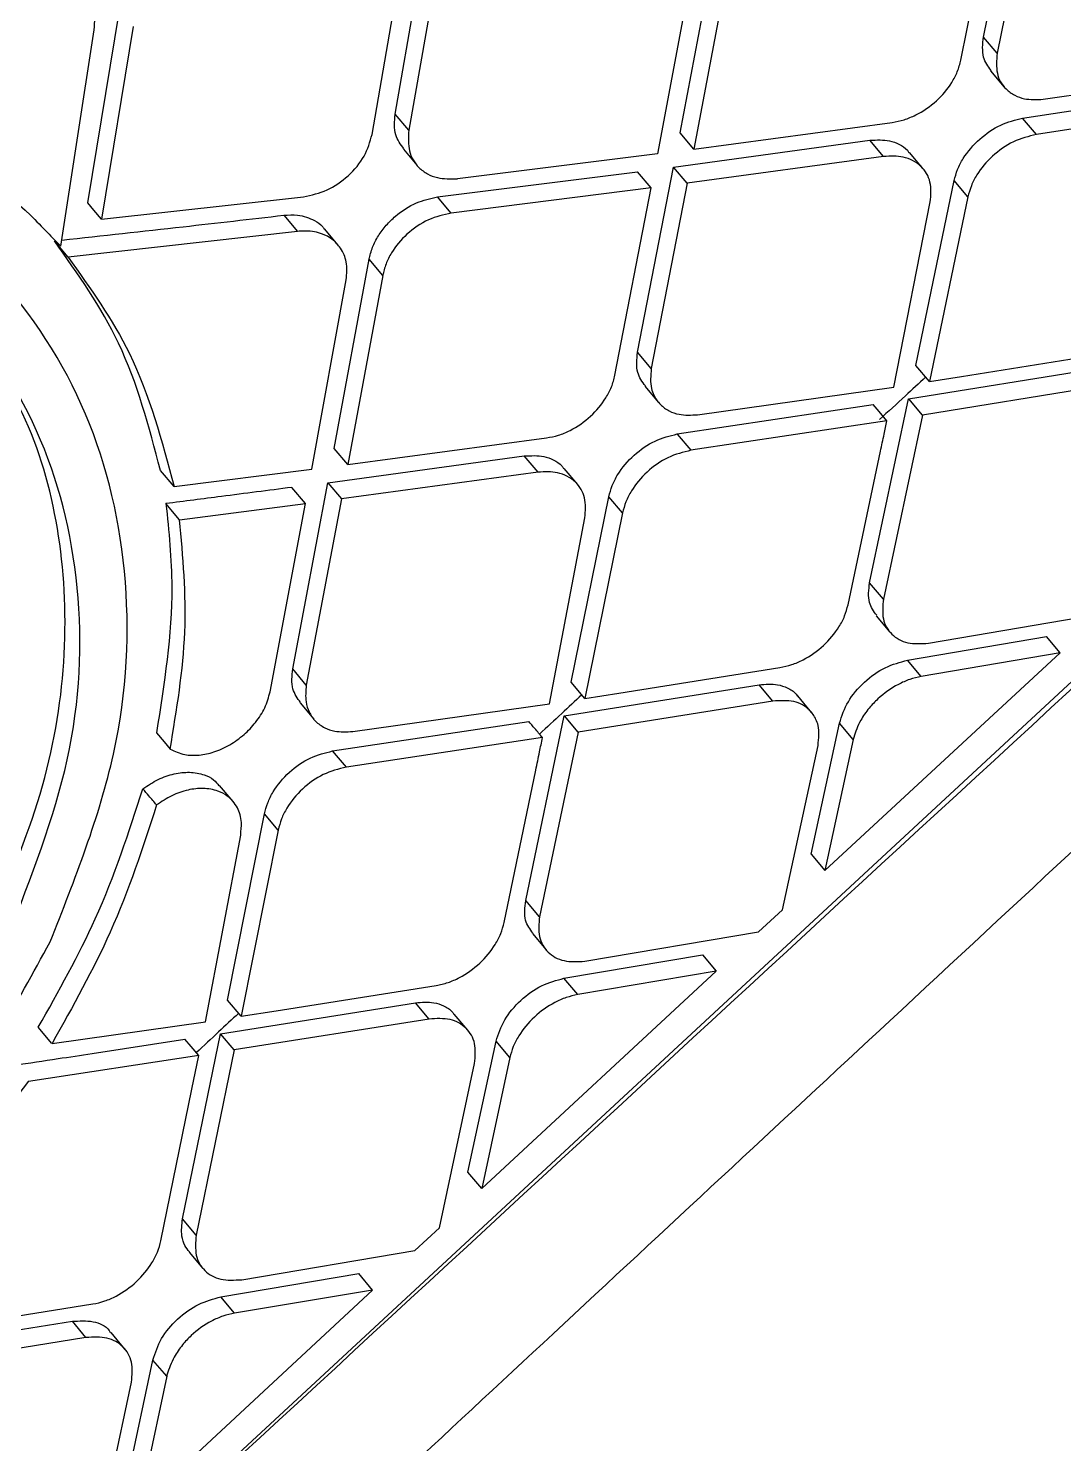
# Model space of a CAD drawing. Extents: x 0 to 84, y -21 to 126.
# Drawn here: x 13.426 to 14.215, y 65.07 to 66.147 of the extents above; entities that cross this region are included whole.
import ezdxf

# ---------------------------------------------------------------- set-up
doc = ezdxf.new("R2010")
doc.units = 0
doc.header["$MEASUREMENT"] = 0
doc.layers.add('1', color=4, linetype='Continuous')

# ---------------------------------------------------------------- blocks, each defined once
blk = doc.blocks.new('PRODIGY')
at = {"layer": '1', "color": 3, "linetype": 'Continuous', "lineweight": 25}
for p, q in [((16.0008, 67.2992), (13.486, 64.9692)), ((14.1536, 66.1408), (14.1817, 66.2811)), ((14.1364, 66.1232), (14.1646, 66.2651)), ((14.1921, 66.2687), (14.164, 66.1284)), ((13.7055, 66.0821), (13.731, 66.2272)), ((13.688, 66.0666), (13.7133, 66.2119)), ((13.7414, 66.2149), (13.7159, 66.0698)), ((13.9225, 66.0677), (13.9496, 66.2109)), ((13.9323, 66.1953), (13.9054, 66.0518)), ((13.96, 66.1986), (13.9329, 66.0554)), ((13.4714, 66.0144), (13.4956, 66.161)), ((13.451, 65.9814), (13.4764, 66.1462)), ((13.506, 66.1487), (13.4818, 66.002)), ((14.164, 66.1284), (14.1536, 66.1408)), ((14.159, 66.115), (14.1694, 66.1027)), ((14.199, 66.0934), (14.3485, 66.1147)), ((14.1834, 66.0789), (14.3325, 66.1018)), ((13.7159, 66.0698), (13.7055, 66.0821)), ((14.343, 66.0893), (14.1939, 66.0666)), ((13.9329, 66.0554), (14.0841, 66.0757)), ((14.1939, 66.0666), (14.1834, 66.0789)), ((13.9176, 66.0418), (14.0671, 66.0622)), ((13.9329, 66.0554), (13.9225, 66.0677)), ((14.0775, 66.0498), (14.0671, 66.0622)), ((13.7118, 66.0554), (13.7221, 66.0432)), ((13.9054, 66.0518), (13.753, 66.0329)), ((14.0775, 66.0498), (13.928, 66.0295)), ((14.1077, 66.0404), (14.0973, 66.0528)), ((13.8901, 65.9007), (13.9176, 66.0418)), ((13.928, 66.0295), (13.9176, 66.0418)), ((13.7378, 66.019), (13.89, 66.0382)), ((13.9004, 66.0259), (13.89, 66.0382)), ((13.928, 66.0295), (13.9006, 65.8883)), ((14.102, 65.8907), (14.1313, 66.0314)), ((14.1417, 66.019), (14.1313, 66.0314)), ((13.4818, 66.002), (13.6358, 66.0191)), ((13.7483, 66.0067), (13.7379, 66.019)), ((13.9004, 66.0259), (13.7482, 66.0067)), ((13.8729, 65.8832), (13.9004, 66.0259)), ((14.1417, 66.019), (14.1125, 65.8784)), ((14.0854, 65.8742), (14.1131, 66.0152)), ((13.6208, 66.0051), (13.6312, 65.9928)), ((13.4564, 65.9732), (13.4461, 65.9855)), ((13.6312, 65.9928), (13.4564, 65.9732)), ((13.6622, 65.9824), (13.6517, 65.9947)), ((13.6592, 65.8275), (13.6857, 65.9715)), ((13.6961, 65.9592), (13.6857, 65.9715)), ((13.6421, 65.8116), (13.6683, 65.9558)), ((13.6961, 65.9592), (13.6696, 65.8152)), ((13.9006, 65.8883), (13.8901, 65.9007)), ((14.1368, 65.8822), (14.2608, 65.9021)), ((14.0966, 65.8653), (14.2448, 65.8892)), ((14.1125, 65.8784), (14.102, 65.8907)), ((14.2553, 65.8768), (14.1071, 65.8529)), ((14.1125, 65.8784), (14.1368, 65.8822)), ((13.8957, 65.8748), (13.9061, 65.8625)), ((13.9358, 65.8531), (14.0854, 65.8742)), ((13.9203, 65.8385), (14.0696, 65.861)), ((14.0669, 65.7252), (14.0966, 65.8653)), ((14.1071, 65.8529), (14.0967, 65.8652)), ((14.0801, 65.8486), (13.9308, 65.8261)), ((14.1071, 65.8529), (14.0774, 65.7128)), ((13.6696, 65.8152), (13.8208, 65.8355)), ((13.9203, 65.8384), (13.9308, 65.8261)), ((13.6696, 65.8152), (13.6592, 65.8275)), ((14.0505, 65.7084), (14.0752, 65.8253)), ((13.6544, 65.8014), (13.8039, 65.8218)), ((13.8144, 65.8094), (13.8039, 65.8218)), ((13.8446, 65.8), (13.8342, 65.8123)), ((13.5372, 65.7984), (13.5268, 65.8107)), ((13.5372, 65.7984), (13.6421, 65.8116)), ((13.6275, 65.6597), (13.6544, 65.8014)), ((13.6544, 65.8014), (13.6648, 65.7891)), ((13.8144, 65.8094), (13.6648, 65.7891)), ((13.6372, 65.7855), (13.6268, 65.7978)), ((13.8396, 65.6494), (13.8683, 65.7907)), ((13.8787, 65.7784), (13.8683, 65.7907)), ((13.5414, 65.7732), (13.531, 65.7855)), ((13.5414, 65.7732), (13.6372, 65.7855)), ((13.6103, 65.6421), (13.6372, 65.7855)), ((13.6648, 65.7891), (13.6379, 65.6473)), ((13.823, 65.6329), (13.8501, 65.7746)), ((13.8787, 65.7784), (13.8501, 65.637)), ((14.0774, 65.7128), (14.0669, 65.7252)), ((14.0719, 65.7001), (14.0823, 65.6877)), ((14.1117, 65.6792), (14.2444, 65.7017)), ((14.0958, 65.6662), (14.2015, 65.6843)), ((14.212, 65.6719), (14.2015, 65.6843)), ((14.0328, 65.506), (14.212, 65.6719)), ((14.1062, 65.6538), (14.0958, 65.6663)), ((14.212, 65.6719), (14.1062, 65.6538)), ((13.6379, 65.6473), (13.6275, 65.6597)), ((13.8758, 65.641), (13.9986, 65.6606)), ((13.8343, 65.6238), (13.9827, 65.6475)), ((13.8501, 65.637), (13.8396, 65.6494)), ((13.8501, 65.637), (13.8758, 65.641)), ((13.9932, 65.6351), (13.9827, 65.6475)), ((13.6331, 65.6337), (13.6435, 65.6214)), ((13.6733, 65.6119), (13.823, 65.6329)), ((13.9932, 65.6351), (13.8448, 65.6115)), ((14.0226, 65.6265), (14.0122, 65.639)), ((13.6579, 65.5971), (13.8073, 65.6196)), ((13.805, 65.4833), (13.8343, 65.6238)), ((13.8448, 65.6115), (13.8344, 65.6238)), ((14.0223, 65.5185), (14.0439, 65.6183)), ((14.0544, 65.6059), (14.0439, 65.6183)), ((13.8178, 65.6073), (13.6684, 65.5848)), ((13.8448, 65.6115), (13.8155, 65.4709)), ((13.6684, 65.5848), (13.6579, 65.5971)), ((14.0005, 65.4762), (14.0276, 65.6014)), ((14.0544, 65.6059), (14.0328, 65.506)), ((13.7886, 65.4665), (13.8127, 65.5826)), ((13.5822, 65.5586), (13.5718, 65.5709)), ((13.5778, 65.4074), (13.606, 65.5492)), ((13.6165, 65.5369), (13.6061, 65.5492)), ((13.5612, 65.3909), (13.5879, 65.5331)), ((13.6165, 65.5369), (13.5882, 65.3951)), ((14.0223, 65.5185), (14.0328, 65.506)), ((13.8155, 65.4709), (13.805, 65.4833)), ((13.9822, 65.4593), (14.0005, 65.4762)), ((13.8101, 65.458), (13.8206, 65.4456)), ((13.85, 65.437), (13.9822, 65.4593)), ((13.8341, 65.424), (13.9395, 65.4418)), ((13.9395, 65.4418), (13.95, 65.4294)), ((13.7715, 65.2639), (13.95, 65.4294)), ((13.8446, 65.4116), (13.8341, 65.424)), ((13.95, 65.4294), (13.8446, 65.4116)), ((13.615, 65.3992), (13.7368, 65.4185)), ((13.5726, 65.3818), (13.721, 65.4054)), ((13.5882, 65.3951), (13.5778, 65.4074)), ((13.7314, 65.393), (13.721, 65.4054)), ((13.7314, 65.393), (13.583, 65.3694)), ((13.5882, 65.3951), (13.615, 65.3992)), ((13.761, 65.3844), (13.7505, 65.3968)), ((13.4442, 65.3744), (13.4338, 65.3867)), ((13.4443, 65.3744), (13.5612, 65.3909)), ((13.5436, 65.2408), (13.5726, 65.3818)), ((13.583, 65.3694), (13.5726, 65.3818)), ((13.4748, 65.3667), (13.5455, 65.3776)), ((13.761, 65.2763), (13.7824, 65.376)), ((13.7928, 65.3636), (13.7824, 65.376)), ((13.556, 65.3652), (13.4262, 65.3455)), ((13.5508, 65.3395), (13.556, 65.3652)), ((13.583, 65.3694), (13.554, 65.2284)), ((13.7928, 65.3636), (13.7715, 65.2639)), ((13.7393, 65.234), (13.766, 65.3591)), ((13.4262, 65.3456), (13.3439, 65.2381)), ((13.5271, 65.2241), (13.5508, 65.3395)), ((13.7715, 65.2639), (13.761, 65.2763)), ((13.554, 65.2284), (13.5436, 65.2408)), ((13.7206, 65.2166), (13.7393, 65.234)), ((13.5487, 65.2155), (13.5592, 65.2031)), ((13.5887, 65.1945), (13.7206, 65.2166)), ((13.5728, 65.1814), (13.6778, 65.1991)), ((13.6883, 65.1866), (13.6778, 65.1991)), ((13.5104, 65.0213), (13.6883, 65.1866)), ((13.5833, 65.169), (13.5728, 65.1814)), ((13.6883, 65.1866), (13.5833, 65.169)), ((13.3545, 65.1568), (13.4754, 65.176)), ((13.3116, 65.1392), (13.4597, 65.1628)), ((13.4701, 65.1504), (13.4597, 65.1628)), ((13.4701, 65.1504), (13.3224, 65.1269)), ((13.4997, 65.1417), (13.4892, 65.1542)), ((13.4999, 65.0337), (13.5211, 65.1333)), ((13.5316, 65.1209), (13.5211, 65.1333)), ((13.4782, 64.9913), (13.5047, 65.1165)), ((13.5316, 65.1209), (13.5104, 65.0213))]:
    blk.add_line(p, q, dxfattribs=at)
at = {"layer": '1', "color": 3, "linetype": 'Continuous', "lineweight": 25, "flags": 128}
for points in [[(13.4818, 66.002), (13.476, 66.0089), (13.4714, 66.0144)], [(14.0801, 65.8486), (14.0742, 65.8556), (14.0696, 65.861)], [(13.5238, 65.6109), (13.5297, 65.604), (13.5342, 65.5985)], [(13.556, 65.3652), (13.5501, 65.3721), (13.5455, 65.3776)]]:
    blk.add_lwpolyline(points, dxfattribs=at)
at = {"layer": '1', "color": 3, "linetype": 'Continuous', "lineweight": 25}
for points, knots in [([(17.1706, 68.3144), (17.1701, 68.314), (17.1666, 68.3109), (17.155, 68.3004), (17.1135, 68.2631), (16.9586, 68.1238), (16.3553, 67.5824), (15.1613, 66.5136), (14.0995, 65.5331), (13.488, 64.9684)], [0, 0, 0, 0, 0.000353, 0.002828, 0.009436, 0.033986, 0.128384, 0.498019, 1, 1, 1, 1]), ([(9.9071, 61.4994), (10.0344, 61.6178), (10.2936, 61.8591), (10.674, 62.2138), (11.0381, 62.5536), (11.3708, 62.8642), (11.6721, 63.1456), (11.9421, 63.3978), (12.2073, 63.6454), (12.4768, 63.8969), (12.7617, 64.1627), (13.0468, 64.4283), (13.3194, 64.6822), (13.5794, 64.9241), (13.829, 65.1563), (14.0937, 65.4023), (14.3852, 65.673), (14.7122, 65.9766), (15.0677, 66.3063), (15.4502, 66.6609), (15.8584, 67.0394), (16.2987, 67.448), (16.7561, 67.8725), (17.0665, 68.1614), (17.2195, 68.3038)], [0, 0, 0, 0, 0.052205, 0.106329, 0.156158, 0.201702, 0.242965, 0.279941, 0.312633, 0.351893, 0.390616, 0.429625, 0.468921, 0.502488, 0.536262, 0.571311, 0.611052, 0.65574, 0.705379, 0.756722, 0.812476, 0.872629, 0.937199, 1, 1, 1, 1]), ([(18.6647, 67.4283), (18.3332, 67.2006), (17.6736, 66.7476), (16.7295, 66.0094), (15.8109, 65.2516), (14.9176, 64.4679), (14.0492, 63.67), (13.2016, 62.8605), (12.3829, 62.0294), (11.5877, 61.1661), (11.0913, 60.5598), (10.8417, 60.2549)], [0, 0, 0, 0, 0.113392, 0.225638, 0.337341, 0.448782, 0.560232, 0.669481, 0.778832, 0.888787, 1, 1, 1, 1]), ([(19.1252, 66.9306), (18.9895, 66.8481), (18.7154, 66.6813), (18.3058, 66.4177), (17.8928, 66.1409), (17.4774, 65.8497), (17.0718, 65.5528), (16.6068, 65.1982), (16.0781, 64.7748), (15.4721, 64.2613), (14.935, 63.7807), (14.4755, 63.352), (14.1031, 62.9927), (13.7483, 62.6382), (13.411, 62.2891), (13.081, 61.9352), (12.6875, 61.4971), (12.2391, 60.9706), (11.7529, 60.3642), (11.4503, 59.9542), (11.3012, 59.7521)], [0, 0, 0, 0, 0.044709, 0.090349, 0.13691, 0.184379, 0.232745, 0.277954, 0.348418, 0.422679, 0.500679, 0.550525, 0.598903, 0.645795, 0.691185, 0.735062, 0.781563, 0.856423, 0.929252, 1, 1, 1, 1]), ([(13.4764, 66.1462), (13.4766, 66.1493), (13.4771, 66.1554), (13.4752, 66.1638), (13.4716, 66.1709), (13.4649, 66.1783), (13.4538, 66.1843), (13.4429, 66.1844), (13.4377, 66.1844)], [0, 0, 0, 0, 0.14093, 0.277379, 0.409316, 0.536804, 0.777235, 1, 1, 1, 1]), ([(14.1594, 66.1153), (14.1571, 66.1185), (14.152, 66.1255), (14.153, 66.1354), (14.1536, 66.1408)], [0, 0, 0, 0, 0.458889, 1, 1, 1, 1]), ([(14.164, 66.1284), (14.1636, 66.1231), (14.1627, 66.1126), (14.169, 66.102), (14.1769, 66.0963), (14.1862, 66.0928), (14.1941, 66.0932), (14.199, 66.0934)], [0, 0, 0, 0, 0.249368, 0.498769, 0.646391, 0.779277, 1, 1, 1, 1]), ([(14.0841, 66.0757), (14.0872, 66.0763), (14.0931, 66.0775), (14.1048, 66.0823), (14.1182, 66.0915), (14.1284, 66.1037), (14.1341, 66.1145), (14.1356, 66.1203), (14.1364, 66.1232)], [0, 0, 0, 0, 0.129479, 0.256214, 0.500351, 0.735874, 0.864482, 1, 1, 1, 1]), ([(13.4428, 65.4517), (13.417, 65.4047), (13.3654, 65.3109), (13.2488, 65.1853), (13.1131, 65.0816), (12.9638, 65.0077), (12.8115, 64.9694), (12.6657, 64.9701), (12.5359, 65.0104), (12.4299, 65.0877), (12.3549, 65.1975), (12.3162, 65.3323), (12.3174, 65.4821), (12.3591, 65.6354), (12.4388, 65.7811), (12.5519, 65.9086), (12.6903, 66.0094), (12.8449, 66.0767), (13.0044, 66.1066), (13.1573, 66.098), (13.2925, 66.0518), (13.4002, 65.972), (13.4733, 65.8645), (13.5058, 65.7363), (13.4994, 65.5953), (13.4617, 65.4995), (13.4428, 65.4517)], [0, 0, 0, 0, 0.041607, 0.083242, 0.124869, 0.166464, 0.208051, 0.249701, 0.291426, 0.333201, 0.37497, 0.4167, 0.458391, 0.500024, 0.541607, 0.583193, 0.624799, 0.666416, 0.708056, 0.749714, 0.791382, 0.833125, 0.874939, 0.916728, 0.958401, 1, 1, 1, 1]), ([(13.273, 66.1057), (13.3031, 66.0919), (13.3613, 66.0654), (13.4062, 66.0248), (13.4278, 66.0052)], [0, 0, 0, 0, 0.518723, 1, 1, 1, 1]), ([(13.7122, 66.0557), (13.7097, 66.0591), (13.7043, 66.0663), (13.7051, 66.0765), (13.7055, 66.0821)], [0, 0, 0, 0, 0.45559, 1, 1, 1, 1]), ([(14.1313, 66.0314), (14.132, 66.0342), (14.1335, 66.0399), (14.1393, 66.051), (14.15, 66.0635), (14.1664, 66.0748), (14.1778, 66.0776), (14.1834, 66.0789)], [0, 0, 0, 0, 0.131494, 0.261173, 0.514015, 0.760158, 1, 1, 1, 1]), ([(13.4108, 65.456), (13.3867, 65.4119), (13.3383, 65.3237), (13.2289, 65.2058), (13.1014, 65.1085), (12.9612, 65.0393), (12.8181, 65.0036), (12.681, 65.0046), (12.559, 65.0427), (12.4595, 65.1153), (12.3891, 65.2183), (12.353, 65.3446), (12.3543, 65.4849), (12.3936, 65.6285), (12.4685, 65.7651), (12.5746, 65.8847), (12.7046, 65.9794), (12.8495, 66.0427), (12.999, 66.071), (13.1423, 66.0632), (13.269, 66.02), (13.3701, 65.9452), (13.4388, 65.8441), (13.4695, 65.7236), (13.4637, 65.591), (13.4284, 65.501), (13.4108, 65.456)], [0, 0, 0, 0, 0.04161, 0.083271, 0.124923, 0.166513, 0.208078, 0.24971, 0.291446, 0.33324, 0.375013, 0.41673, 0.458406, 0.500035, 0.541625, 0.583217, 0.624827, 0.666452, 0.708096, 0.749746, 0.791398, 0.83314, 0.874969, 0.916762, 0.958421, 1, 1, 1, 1]), ([(13.6358, 66.0191), (13.6418, 66.0204), (13.6538, 66.0231), (13.6704, 66.0346), (13.6831, 66.0498), (13.6864, 66.061), (13.688, 66.0666)], [0, 0, 0, 0, 0.252908, 0.50016, 0.752599, 1, 1, 1, 1]), ([(13.7159, 66.0698), (13.7156, 66.0643), (13.715, 66.0535), (13.7217, 66.0425), (13.7299, 66.0364), (13.7394, 66.0326), (13.7477, 66.0328), (13.753, 66.0329)], [0, 0, 0, 0, 0.249615, 0.499005, 0.639233, 0.769645, 1, 1, 1, 1]), ([(14.0671, 66.0622), (14.0723, 66.0624), (14.0804, 66.0628), (14.0895, 66.0592), (14.0948, 66.0562), (14.0965, 66.0532), (14.0969, 66.0525)], [0, 0, 0, 0, 0.420343, 0.659614, 0.917748, 1, 1, 1, 1]), ([(14.1939, 66.0666), (14.188, 66.0651), (14.1763, 66.0622), (14.1599, 66.0506), (14.1496, 66.0383), (14.144, 66.0275), (14.1425, 66.0218), (14.1417, 66.019)], [0, 0, 0, 0, 0.25157, 0.499784, 0.740598, 0.868101, 1, 1, 1, 1]), ([(14.1131, 66.0152), (14.1135, 66.0204), (14.1143, 66.0309), (14.1079, 66.0413), (14.1, 66.0469), (14.0908, 66.0504), (14.0827, 66.0501), (14.0775, 66.0498)], [0, 0, 0, 0, 0.249461, 0.498909, 0.640766, 0.771705, 1, 1, 1, 1]), ([(13.6856, 65.9715), (13.6864, 65.9745), (13.6879, 65.9806), (13.6925, 65.9894), (13.6985, 65.9975), (13.7078, 66.0066), (13.7213, 66.0154), (13.7324, 66.0178), (13.7379, 66.019)], [0, 0, 0, 0, 0.138213, 0.272695, 0.40347, 0.530573, 0.772541, 1, 1, 1, 1]), ([(13.7483, 66.0067), (13.7424, 66.0054), (13.7305, 66.0027), (13.7141, 65.9914), (13.7038, 65.9789), (13.6982, 65.9679), (13.6968, 65.9621), (13.696, 65.9592)], [0, 0, 0, 0, 0.246102, 0.499546, 0.737968, 0.866167, 1, 1, 1, 1]), ([(13.4278, 66.0052), (13.4322, 66.0007), (13.4399, 65.9928), (13.4476, 65.9849), (13.451, 65.9814)], [0, 0, 0, 0, 0.559987, 1, 1, 1, 1]), ([(13.4518, 65.9862), (13.4826, 65.9895), (13.539, 65.9957), (13.5952, 66.0021), (13.6208, 66.0051)], [0, 0, 0, 0, 0.545166, 1, 1, 1, 1]), ([(13.6208, 66.0051), (13.6243, 66.0053), (13.6329, 66.0057), (13.6429, 66.0021), (13.6493, 65.9979), (13.6512, 65.9951), (13.6515, 65.9945)], [0, 0, 0, 0, 0.284531, 0.686781, 0.933039, 1, 1, 1, 1]), ([(13.5268, 65.8107), (13.5181, 65.844), (13.5013, 65.9077), (13.4639, 65.9604), (13.4461, 65.9855)], [0, 0, 0, 0, 0.522689, 1, 1, 1, 1]), ([(13.6683, 65.9558), (13.6687, 65.9605), (13.6693, 65.9694), (13.6647, 65.9799), (13.6581, 65.9869), (13.6493, 65.9916), (13.6408, 65.9932), (13.6342, 65.993), (13.6319, 65.9928), (13.6312, 65.9928)], [0, 0, 0, 0, 0.216283, 0.406626, 0.570967, 0.709217, 0.906723, 0.96646, 1, 1, 1, 1]), ([(13.4564, 65.9732), (13.4734, 65.9495), (13.5109, 65.897), (13.5279, 65.8333), (13.5372, 65.7984)], [0, 0, 0, 0, 0.4521966, 1, 1, 1, 1]), ([(13.3996, 65.4693), (13.4135, 65.5031), (13.4413, 65.5706), (13.457, 65.6717), (13.4517, 65.7675), (13.4262, 65.8563), (13.392, 65.9055), (13.375, 65.93)], [0, 0, 0, 0, 0.200866, 0.40176, 0.601959, 0.8021, 1, 1, 1, 1]), ([(13.8961, 65.8751), (13.8937, 65.8783), (13.8886, 65.8854), (13.8896, 65.8953), (13.8901, 65.9007)], [0, 0, 0, 0, 0.4588737, 1, 1, 1, 1]), ([(13.9006, 65.8883), (13.9001, 65.883), (13.8995, 65.8758), (13.9028, 65.8669), (13.907, 65.8608), (13.9138, 65.8559), (13.9231, 65.8525), (13.9309, 65.8529), (13.9358, 65.8531)], [0, 0, 0, 0, 0.249181, 0.338375, 0.499396, 0.649375, 0.782933, 1, 1, 1, 1]), ([(13.8208, 65.8355), (13.8239, 65.8361), (13.8298, 65.8372), (13.8415, 65.8421), (13.8548, 65.8513), (13.865, 65.8636), (13.8707, 65.8744), (13.8722, 65.8802), (13.8729, 65.8832)], [0, 0, 0, 0, 0.130161, 0.257086, 0.500238, 0.736691, 0.865118, 1, 1, 1, 1]), ([(14.1095, 65.8818), (14.1044, 65.8771), (14.0927, 65.8663), (14.081, 65.8555), (14.0744, 65.8494)], [0, 0, 0, 0, 0.439303, 1, 1, 1, 1]), ([(14.0752, 65.8253), (14.0761, 65.8297), (14.0777, 65.8374), (14.0794, 65.8452), (14.0801, 65.8486)], [0, 0, 0, 0, 0.559957, 1, 1, 1, 1]), ([(13.8683, 65.7907), (13.869, 65.7935), (13.8705, 65.7992), (13.8762, 65.8103), (13.8868, 65.8229), (13.9032, 65.8342), (13.9147, 65.8371), (13.9203, 65.8385)], [0, 0, 0, 0, 0.130111, 0.258815, 0.510875, 0.75785, 1, 1, 1, 1]), ([(13.9308, 65.8261), (13.9249, 65.8246), (13.9132, 65.8217), (13.8968, 65.8101), (13.8866, 65.7977), (13.8809, 65.7868), (13.8795, 65.7812), (13.8787, 65.7784)], [0, 0, 0, 0, 0.25209, 0.499676, 0.741627, 0.868865, 1, 1, 1, 1]), ([(13.8039, 65.8218), (13.8091, 65.822), (13.8172, 65.8224), (13.8263, 65.8188), (13.8316, 65.8157), (13.8334, 65.8128), (13.8338, 65.8121)], [0, 0, 0, 0, 0.417249, 0.656987, 0.916926, 1, 1, 1, 1]), ([(13.8501, 65.7746), (13.8505, 65.7799), (13.8512, 65.7904), (13.8448, 65.8009), (13.8368, 65.8065), (13.8275, 65.81), (13.8195, 65.8097), (13.8144, 65.8094)], [0, 0, 0, 0, 0.249577, 0.499021, 0.64211, 0.773447, 1, 1, 1, 1]), ([(13.6268, 65.7978), (13.609, 65.7955), (13.5771, 65.7914), (13.5451, 65.7873), (13.531, 65.7855)], [0, 0, 0, 0, 0.56, 1, 1, 1, 1]), ([(13.531, 65.7855), (13.5332, 65.7645), (13.539, 65.7082), (13.5297, 65.6483), (13.5238, 65.6109)], [0, 0, 0, 0, 0.374222, 1, 1, 1, 1]), ([(13.5342, 65.5985), (13.5392, 65.6285), (13.5491, 65.6885), (13.544, 65.745), (13.5414, 65.7732)], [0, 0, 0, 0, 0.499998, 1, 1, 1, 1]), ([(14.0723, 65.7004), (14.07, 65.7034), (14.0651, 65.7102), (14.0662, 65.7199), (14.0669, 65.7252)], [0, 0, 0, 0, 0.455566, 1, 1, 1, 1]), ([(13.9986, 65.6606), (14.0016, 65.6612), (14.0074, 65.6625), (14.019, 65.6675), (14.0323, 65.6769), (14.0425, 65.6892), (14.0482, 65.7), (14.0497, 65.7056), (14.0505, 65.7084)], [0, 0, 0, 0, 0.130734, 0.257823, 0.500165, 0.740269, 0.867792, 1, 1, 1, 1]), ([(14.0774, 65.7128), (14.0769, 65.7076), (14.0759, 65.6971), (14.083, 65.6853), (14.0952, 65.6782), (14.1062, 65.6788), (14.1117, 65.6792)], [0, 0, 0, 0, 0.249792, 0.499779, 0.749939, 1, 1, 1, 1]), ([(14.0439, 65.6183), (14.0457, 65.6238), (14.0494, 65.6348), (14.0623, 65.65), (14.0786, 65.6617), (14.0901, 65.6647), (14.0958, 65.6662)], [0, 0, 0, 0, 0.253449, 0.504212, 0.752855, 1, 1, 1, 1]), ([(13.6335, 65.634), (13.6312, 65.6372), (13.626, 65.6443), (13.627, 65.6543), (13.6275, 65.6597)], [0, 0, 0, 0, 0.458824, 1, 1, 1, 1]), ([(14.1062, 65.6538), (14.1033, 65.6532), (14.0975, 65.6519), (14.086, 65.6468), (14.0752, 65.6392), (14.0659, 65.6293), (14.059, 65.6196), (14.0558, 65.611), (14.0545, 65.6064), (14.0544, 65.6059)], [0, 0, 0, 0, 0.129509, 0.256119, 0.499845, 0.624507, 0.773196, 0.973724, 1, 1, 1, 1]), ([(13.5342, 65.5985), (13.5378, 65.5969), (13.5443, 65.5938), (13.5561, 65.5936), (13.5679, 65.596), (13.5797, 65.6014), (13.5906, 65.6092), (13.5997, 65.6189), (13.607, 65.6301), (13.6092, 65.638), (13.6103, 65.6421)], [0, 0, 0, 0, 0.1414334, 0.2617455, 0.3768566, 0.5034892, 0.6253423, 0.7426875, 0.8672965, 1, 1, 1, 1]), ([(13.6379, 65.6473), (13.6375, 65.6429), (13.6368, 65.6356), (13.6398, 65.6264), (13.6445, 65.6195), (13.6514, 65.6147), (13.6608, 65.6113), (13.6685, 65.6117), (13.6733, 65.6119)], [0, 0, 0, 0, 0.206483, 0.342389, 0.499793, 0.653158, 0.787795, 1, 1, 1, 1]), ([(13.8477, 65.6398), (13.8426, 65.6351), (13.8319, 65.6251), (13.8211, 65.6152), (13.8155, 65.61)], [0, 0, 0, 0, 0.475564, 1, 1, 1, 1]), ([(13.9827, 65.6475), (13.9876, 65.6479), (13.9955, 65.6485), (14.0046, 65.6452), (14.0098, 65.6422), (14.0116, 65.6393), (14.0119, 65.6388)], [0, 0, 0, 0, 0.404874, 0.652732, 0.930306, 1, 1, 1, 1]), ([(14.0276, 65.6014), (14.0281, 65.6066), (14.0289, 65.6138), (14.0257, 65.6225), (14.0206, 65.6298), (14.0098, 65.636), (13.9987, 65.6354), (13.9932, 65.6351)], [0, 0, 0, 0, 0.249553, 0.339841, 0.500363, 0.750246, 1, 1, 1, 1]), ([(13.8178, 65.6073), (13.8158, 65.6096), (13.8123, 65.6137), (13.8088, 65.6178), (13.8073, 65.6196)], [0, 0, 0, 0, 0.559958, 1, 1, 1, 1]), ([(13.8127, 65.5826), (13.8136, 65.5872), (13.8153, 65.5954), (13.817, 65.6036), (13.8178, 65.6073)], [0, 0, 0, 0, 0.560004, 1, 1, 1, 1]), ([(13.606, 65.5492), (13.6068, 65.552), (13.6082, 65.5576), (13.6138, 65.5687), (13.6242, 65.5814), (13.6407, 65.5929), (13.6522, 65.5957), (13.6579, 65.5971)], [0, 0, 0, 0, 0.128523, 0.256097, 0.507328, 0.7552, 1, 1, 1, 1]), ([(13.5135, 65.5683), (13.5173, 65.5709), (13.5249, 65.5759), (13.5372, 65.5801), (13.5494, 65.5814), (13.5595, 65.5795), (13.5673, 65.5759), (13.5701, 65.5721), (13.5713, 65.5705)], [0, 0, 0, 0, 0.182392, 0.368652, 0.545167, 0.737277, 0.884502, 1, 1, 1, 1]), ([(13.6684, 65.5848), (13.6624, 65.5833), (13.6507, 65.5804), (13.6344, 65.5687), (13.6242, 65.5562), (13.6186, 65.5453), (13.6172, 65.5397), (13.6165, 65.5369)], [0, 0, 0, 0, 0.252775, 0.499539, 0.742706, 0.86971, 1, 1, 1, 1]), ([(13.4338, 65.3867), (13.4492, 65.4141), (13.4829, 65.4739), (13.5027, 65.5352), (13.5135, 65.5683)], [0, 0, 0, 0, 0.458895, 1, 1, 1, 1]), ([(13.5239, 65.556), (13.5219, 65.5583), (13.5185, 65.5624), (13.515, 65.5665), (13.5135, 65.5683)], [0, 0, 0, 0, 0.560002, 1, 1, 1, 1]), ([(13.5879, 65.5331), (13.5882, 65.5364), (13.5891, 65.5439), (13.5859, 65.5546), (13.5792, 65.5624), (13.57, 65.5672), (13.5598, 65.5691), (13.5477, 65.5678), (13.5353, 65.5636), (13.5277, 65.5585), (13.5239, 65.556)], [0, 0, 0, 0, 0.108496, 0.249923, 0.401658, 0.499596, 0.630744, 0.750079, 0.876171, 1, 1, 1, 1]), ([(13.5239, 65.556), (13.5134, 65.5236), (13.4935, 65.4624), (13.46, 65.4026), (13.4443, 65.3744)], [0, 0, 0, 0, 0.529623, 1, 1, 1, 1]), ([(13.8105, 65.4583), (13.8082, 65.4614), (13.8032, 65.4682), (13.8044, 65.4779), (13.805, 65.4833)], [0, 0, 0, 0, 0.455563, 1, 1, 1, 1]), ([(13.8155, 65.4709), (13.815, 65.4656), (13.8141, 65.4551), (13.8212, 65.4432), (13.8334, 65.4361), (13.8445, 65.4367), (13.85, 65.437)], [0, 0, 0, 0, 0.249787, 0.499755, 0.749913, 1, 1, 1, 1]), ([(13.7368, 65.4185), (13.7398, 65.4192), (13.7457, 65.4204), (13.7572, 65.4255), (13.7705, 65.4349), (13.7807, 65.4472), (13.7863, 65.4581), (13.7878, 65.4637), (13.7886, 65.4665)], [0, 0, 0, 0, 0.130998, 0.25816, 0.50021, 0.740633, 0.868042, 1, 1, 1, 1]), ([(13.7824, 65.376), (13.7842, 65.3815), (13.7877, 65.3925), (13.8007, 65.4077), (13.8169, 65.4194), (13.8284, 65.4225), (13.8341, 65.424)], [0, 0, 0, 0, 0.252383, 0.502784, 0.751836, 1, 1, 1, 1]), ([(13.721, 65.4054), (13.7258, 65.4058), (13.7337, 65.4064), (13.7428, 65.4031), (13.7481, 65.4), (13.7499, 65.3972), (13.7503, 65.3966)], [0, 0, 0, 0, 0.401906, 0.649809, 0.928462, 1, 1, 1, 1]), ([(13.8446, 65.4116), (13.8417, 65.4109), (13.8358, 65.4097), (13.8243, 65.4046), (13.811, 65.3951), (13.8008, 65.3827), (13.7951, 65.3719), (13.7936, 65.3664), (13.7928, 65.3636)], [0, 0, 0, 0, 0.129794, 0.256589, 0.500198, 0.742269, 0.869277, 1, 1, 1, 1]), ([(13.5863, 65.3973), (13.5813, 65.3926), (13.5705, 65.3826), (13.5598, 65.3726), (13.5542, 65.3674)], [0, 0, 0, 0, 0.47351, 1, 1, 1, 1]), ([(13.766, 65.3591), (13.7665, 65.3644), (13.7675, 65.3749), (13.7603, 65.3867), (13.7481, 65.3939), (13.737, 65.3933), (13.7314, 65.393)], [0, 0, 0, 0, 0.249855, 0.499845, 0.749981, 1, 1, 1, 1]), ([(13.4157, 65.3579), (13.4268, 65.3595), (13.4465, 65.3625), (13.4661, 65.3654), (13.4748, 65.3667)], [0, 0, 0, 0, 0.560019, 1, 1, 1, 1]), ([(13.5489, 65.2157), (13.5477, 65.2172), (13.5449, 65.2206), (13.5423, 65.229), (13.5431, 65.2363), (13.5436, 65.2408)], [0, 0, 0, 0, 0.243661, 0.537727, 1, 1, 1, 1]), ([(13.4754, 65.176), (13.4784, 65.1766), (13.4843, 65.1779), (13.4958, 65.183), (13.5091, 65.1924), (13.5192, 65.2048), (13.5249, 65.2156), (13.5264, 65.2212), (13.5271, 65.2241)], [0, 0, 0, 0, 0.131226, 0.25848, 0.500187, 0.740936, 0.868295, 1, 1, 1, 1]), ([(13.554, 65.2284), (13.5536, 65.2231), (13.5527, 65.2126), (13.5598, 65.2007), (13.5721, 65.1935), (13.5831, 65.1942), (13.5887, 65.1945)], [0, 0, 0, 0, 0.24978, 0.49973, 0.749884, 1, 1, 1, 1]), ([(13.5211, 65.1333), (13.5229, 65.1388), (13.5264, 65.1498), (13.5393, 65.165), (13.5556, 65.1768), (13.5671, 65.1799), (13.5728, 65.1814)], [0, 0, 0, 0, 0.251277, 0.501355, 0.750724, 1, 1, 1, 1]), ([(13.5833, 65.169), (13.5803, 65.1683), (13.5745, 65.1671), (13.563, 65.162), (13.5522, 65.1543), (13.543, 65.1445), (13.5362, 65.1346), (13.533, 65.126), (13.5317, 65.1214), (13.5316, 65.1209)], [0, 0, 0, 0, 0.129971, 0.256729, 0.499862, 0.624655, 0.773328, 0.973911, 1, 1, 1, 1]), ([(13.4597, 65.1628), (13.465, 65.1631), (13.4758, 65.1637), (13.486, 65.1592), (13.4884, 65.1545), (13.4888, 65.1539)], [0, 0, 0, 0, 0.462266, 0.924604, 1, 1, 1, 1]), ([(13.5047, 65.1165), (13.5052, 65.1217), (13.5062, 65.1323), (13.499, 65.1441), (13.4868, 65.1513), (13.4757, 65.1507), (13.4701, 65.1504)], [0, 0, 0, 0, 0.249842, 0.499829, 0.749968, 1, 1, 1, 1])]:
    blk.add_open_spline(points, degree=3, knots=knots, dxfattribs=at)

msp = doc.modelspace()

# ---------------------------------------------------------------- block references
at = {"layer": '1'}
msp.add_blockref('PRODIGY', (0, 0), dxfattribs=at)

doc.saveas('drawing.dxf')
